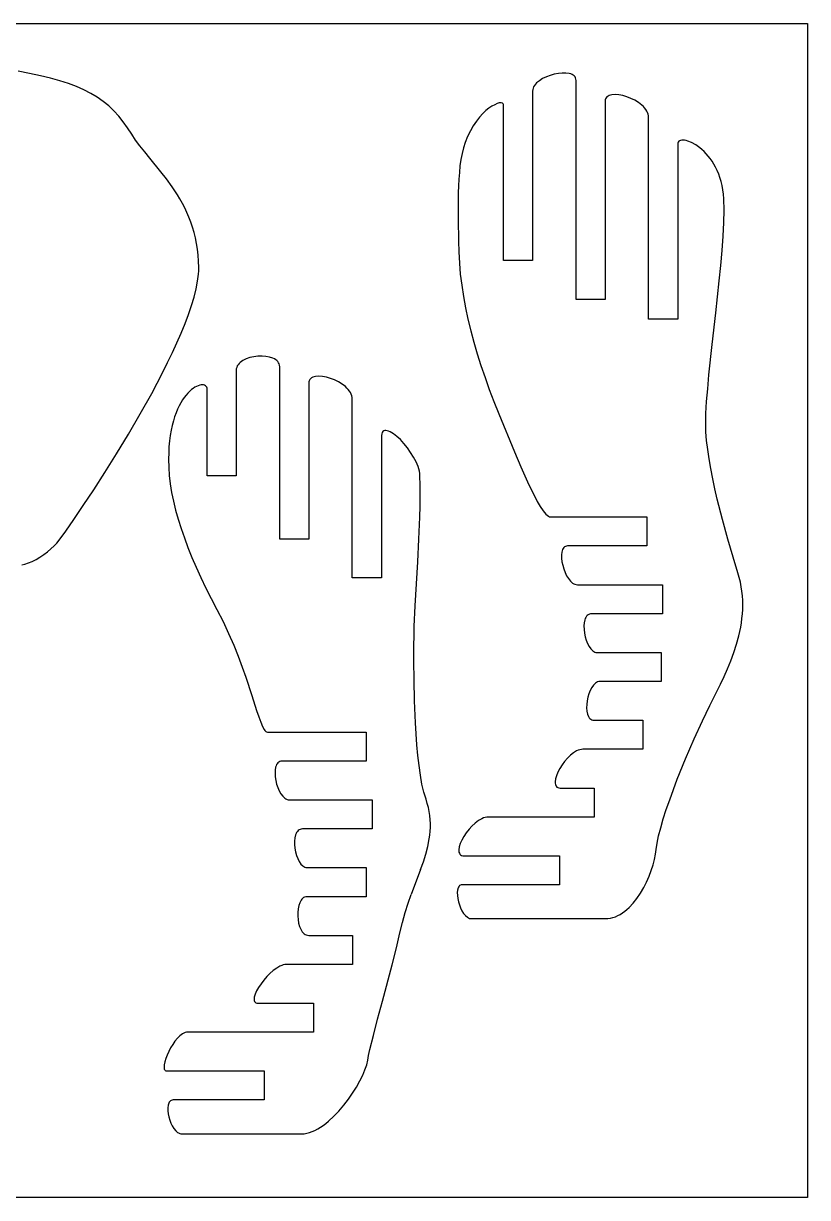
# Model space of a CAD drawing. Extents: x -1907 to 1907, y -3764 to 3764.
# Drawn here: x 933 to 1907, y -729 to 729 of the extents above; entities that cross this region are included whole.
import ezdxf

# ---------------------------------------------------------------- set-up
doc = ezdxf.new("R2010")
doc.units = 0
doc.header["$MEASUREMENT"] = 0
doc.layers.get('0').update_dxf_attribs({"linetype": 'CONTINUOUS'})

msp = doc.modelspace()

# ---------------------------------------------------------------- linework, layer by layer
for p, q in [((-1907, 728.8), (1907, 728.8)), ((1907, 728.8), (1907, -728.8)), ((940.6, 666.8), (926.2, 669.4)), ((954.1, 664), (940.6, 666.8)), ((966.6, 661), (954.1, 664)), ((978.2, 657.8), (966.6, 661)), ((988.9, 654.3), (978.2, 657.8)), ((1573.8, 657.8), (1570.4, 655)), ((1577.9, 660.4), (1573.8, 657.8)), ((1582.5, 662.6), (1577.9, 660.4)), ((1587.4, 664.4), (1582.5, 662.6)), ((1592.4, 665.8), (1587.4, 664.4)), ((1597.5, 666.7), (1592.4, 665.8)), ((1602.3, 667.2), (1597.5, 666.7)), ((1606.9, 667.1), (1602.3, 667.2)), ((1611, 666.6), (1606.9, 667.1)), ((1612.8, 666.1), (1611, 666.6)), ((1614.5, 665.4), (1612.8, 666.1)), ((1615.9, 664.6), (1614.5, 665.4)), ((1617.1, 663.7), (1615.9, 664.6)), ((1618.1, 662.6), (1617.1, 663.7)), ((1618.8, 661.3), (1618.1, 662.6)), ((1619.3, 659.8), (1618.8, 661.3)), ((1619.5, 658.2), (1619.3, 659.8)), ((1619.5, 386), (1619.5, 658.2)), ((998.9, 650.5), (988.9, 654.3)), ((1008.1, 646.4), (998.9, 650.5)), ((1016.7, 642), (1008.1, 646.4)), ((1024.6, 637.2), (1016.7, 642)), ((1565.5, 646.7), (1565.4, 644.8)), ((1565.4, 644.8), (1565.4, 434.4)), ((1566, 648.4), (1565.5, 646.7)), ((1566.7, 650.2), (1566, 648.4)), ((1567.7, 651.8), (1566.7, 650.2)), ((1568.9, 653.4), (1567.7, 651.8)), ((1570.4, 655), (1568.9, 653.4)), ((1032, 632), (1024.6, 637.2)), ((1038.8, 626.4), (1032, 632)), ((1518.3, 628), (1514.9, 626.1)), ((1521.4, 629.3), (1518.3, 628)), ((1524, 630.1), (1521.4, 629.3)), ((1526.2, 630.3), (1524, 630.1)), ((1527.9, 629.9), (1526.2, 630.3)), ((1528.5, 629.5), (1527.9, 629.9)), ((1528.9, 629), (1528.5, 629.5)), ((1529.2, 628.4), (1528.9, 629)), ((1529.3, 627.6), (1529.2, 628.4)), ((1529.3, 434.4), (1529.3, 627.6)), ((1655.7, 633.9), (1655.5, 632.2)), ((1655.5, 632.2), (1655.5, 386)), ((1656.1, 635.3), (1655.7, 633.9)), ((1656.8, 636.6), (1656.1, 635.3)), ((1657.8, 637.7), (1656.8, 636.6)), ((1659.1, 638.6), (1657.8, 637.7)), ((1660.5, 639.3), (1659.1, 638.6)), ((1662.1, 639.8), (1660.5, 639.3)), ((1664, 640.2), (1662.1, 639.8)), ((1668.1, 640.5), (1664, 640.2)), ((1672.6, 640.1), (1668.1, 640.5)), ((1677.5, 639.2), (1672.6, 640.1)), ((1682.6, 637.7), (1677.5, 639.2)), ((1687.6, 635.8), (1682.6, 637.7)), ((1692.5, 633.4), (1687.6, 635.8)), ((1697.1, 630.6), (1692.5, 633.4)), ((1701.1, 627.4), (1697.1, 630.6)), ((1703, 625.7), (1701.1, 627.4)), ((1045.2, 620.3), (1038.8, 626.4)), ((1051.2, 613.8), (1045.2, 620.3)), ((1056.9, 606.8), (1051.2, 613.8)), ((1499.5, 612.5), (1495.6, 607.5)), ((1503.5, 616.9), (1499.5, 612.5)), ((1507.4, 620.6), (1503.5, 616.9)), ((1511.2, 623.7), (1507.4, 620.6)), ((1514.9, 626.1), (1511.2, 623.7)), ((1704.6, 623.9), (1703, 625.7)), ((1706.1, 622), (1704.6, 623.9)), ((1707.3, 620.1), (1706.1, 622)), ((1708.3, 618.1), (1707.3, 620.1)), ((1709, 616.1), (1708.3, 618.1)), ((1709.4, 614), (1709, 616.1)), ((1709.6, 611.9), (1709.4, 614)), ((1062.3, 599.3), (1056.9, 606.8)), ((1067.4, 591.2), (1062.3, 599.3)), ((1491.7, 601.9), (1488.1, 595.6)), ((1495.6, 607.5), (1491.7, 601.9)), ((1709.6, 361.9), (1709.6, 611.9)), ((1072.1, 584.1), (1067.4, 591.2)), ((1077.5, 576.8), (1072.1, 584.1)), ((1484.7, 588.6), (1481.6, 581)), ((1488.1, 595.6), (1484.7, 588.6)), ((1748, 583.2), (1747, 582.5)), ((1749.2, 583.7), (1748, 583.2)), ((1750.7, 583.9), (1749.2, 583.7)), ((1752.3, 584), (1750.7, 583.9)), ((1754.2, 583.8), (1752.3, 584)), ((1756.2, 583.4), (1754.2, 583.8)), ((1758.3, 582.8), (1756.2, 583.4)), ((1083.5, 569.3), (1077.5, 576.8)), ((1090, 561.5), (1083.5, 569.3)), ((1479.5, 574.5), (1477.8, 567.4)), ((1481.6, 581), (1479.5, 574.5)), ((1745.8, 580.4), (1745.7, 579)), ((1745.7, 579), (1745.7, 361.9)), ((1746.3, 581.5), (1745.8, 580.4)), ((1747, 582.5), (1746.3, 581.5)), ((1763, 580.9), (1758.3, 582.8)), ((1768, 578.1), (1763, 580.9)), ((1773.2, 574.4), (1768, 578.1)), ((1775.8, 572.2), (1773.2, 574.4)), ((1778.4, 569.7), (1775.8, 572.2)), ((1781, 567.1), (1778.4, 569.7)), ((1103.7, 544.8), (1090, 561.5)), ((1476.4, 559.9), (1475.2, 552.1)), ((1477.8, 567.4), (1476.4, 559.9)), ((1783.5, 564.2), (1781, 567.1)), ((1786, 561.1), (1783.5, 564.2)), ((1788.3, 557.7), (1786, 561.1)), ((1790.6, 554.1), (1788.3, 557.7)), ((1792.7, 550.3), (1790.6, 554.1)), ((1110.7, 535.8), (1103.7, 544.8)), ((1474.4, 543.9), (1473.7, 535.6)), ((1475.2, 552.1), (1474.4, 543.9)), ((1794.7, 546.2), (1792.7, 550.3)), ((1796.6, 541.9), (1794.7, 546.2)), ((1798.2, 537.4), (1796.6, 541.9)), ((1117.5, 526.2), (1110.7, 535.8)), ((1124.1, 516.2), (1117.5, 526.2)), ((1473.3, 527.1), (1473, 518.6)), ((1473.7, 535.6), (1473.3, 527.1)), ((1799.6, 532.6), (1798.2, 537.4)), ((1800.8, 527.6), (1799.6, 532.6)), ((1801.8, 522.3), (1800.8, 527.6)), ((1127.3, 510.9), (1124.1, 516.2)), ((1130.3, 505.5), (1127.3, 510.9)), ((1473, 518.6), (1472.8, 501.8)), ((1802.5, 516.8), (1801.8, 522.3)), ((1803, 511.1), (1802.5, 516.8)), ((1803.3, 497.2), (1803, 511.1)), ((1133.2, 499.9), (1130.3, 505.5)), ((1135.9, 494.2), (1133.2, 499.9)), ((1472.8, 501.8), (1473, 485.8)), ((1803, 481.7), (1803.3, 497.2)), ((1138.5, 488.3), (1135.9, 494.2)), ((1140.9, 482.2), (1138.5, 488.3)), ((1143, 475.9), (1140.9, 482.2)), ((1473, 485.8), (1473.4, 458.7)), ((1802.1, 464.9), (1803, 481.7)), ((1144.9, 469.4), (1143, 475.9)), ((1146.6, 462.7), (1144.9, 469.4)), ((1148, 455.8), (1146.6, 462.7)), ((1149.2, 448.6), (1148, 455.8)), ((1473.4, 458.7), (1473.7, 445.1)), ((1800.9, 447.1), (1802.1, 464.9)), ((1150, 441.3), (1149.2, 448.6)), ((1150.5, 433.7), (1150, 441.3)), ((1473.7, 445.1), (1474.4, 431.4)), ((1799.2, 428.4), (1800.9, 447.1)), ((1150.7, 425.9), (1150.5, 433.7)), ((1150.6, 421.9), (1150.7, 425.9)), ((1474.4, 431.4), (1475.6, 417.6)), ((1565.4, 434.4), (1529.3, 434.4)), ((1797.3, 409.1), (1799.2, 428.4)), ((1147.3, 399.2), (1149.2, 408.8)), ((1149.2, 408.8), (1150.3, 417.7)), ((1150.3, 417.7), (1150.6, 421.9)), ((1475.6, 417.6), (1477.3, 403.8)), ((1793, 369.4), (1797.3, 409.1)), ((1144.8, 389.2), (1147.3, 399.2)), ((1477.3, 403.8), (1479.5, 389.8)), ((1141.6, 378.7), (1144.8, 389.2)), ((1479.5, 389.8), (1482.1, 375.8)), ((1655.5, 386), (1619.5, 386)), ((1133.6, 356.3), (1137.9, 367.7)), ((1137.9, 367.7), (1141.6, 378.7)), ((1482.1, 375.8), (1485.1, 361.7)), ((1788.5, 330.1), (1793, 369.4)), ((1128.9, 344.5), (1133.6, 356.3)), ((1485.1, 361.7), (1488.6, 347.4)), ((1745.7, 361.9), (1709.6, 361.9)), ((1123.6, 332.5), (1128.9, 344.5)), ((1488.6, 347.4), (1492.4, 333.1)), ((1118, 320.2), (1123.6, 332.5)), ((1492.4, 333.1), (1496.7, 318.6)), ((1784.5, 292.7), (1788.5, 330.1)), ((1105.7, 295.1), (1112, 307.7)), ((1112, 307.7), (1118, 320.2)), ((1200.7, 306.7), (1199.5, 305.2)), ((1202.2, 308.1), (1200.7, 306.7)), ((1203.8, 309.3), (1202.2, 308.1)), ((1205.6, 310.5), (1203.8, 309.3)), ((1209.7, 312.5), (1205.6, 310.5)), ((1214.3, 314.1), (1209.7, 312.5)), ((1219.2, 315.1), (1214.3, 314.1)), ((1224.2, 315.8), (1219.2, 315.1)), ((1229.3, 315.9), (1224.2, 315.8)), ((1234.1, 315.5), (1229.3, 315.9)), ((1238.7, 314.7), (1234.1, 315.5)), ((1242.8, 313.3), (1238.7, 314.7)), ((1244.6, 312.4), (1242.8, 313.3)), ((1246.3, 311.4), (1244.6, 312.4)), ((1247.7, 310.3), (1246.3, 311.4)), ((1248.9, 309), (1247.7, 310.3)), ((1249.9, 307.6), (1248.9, 309)), ((1250.7, 306.1), (1249.9, 307.6)), ((1251.1, 304.4), (1250.7, 306.1)), ((1496.7, 318.6), (1501.3, 304)), ((1099.1, 282.4), (1105.7, 295.1)), ((1197.3, 300), (1197.2, 298.1)), ((1197.2, 298.1), (1197.2, 167.3)), ((1197.8, 301.8), (1197.3, 300)), ((1198.5, 303.6), (1197.8, 301.8)), ((1199.5, 305.2), (1198.5, 303.6)), ((1251.3, 302.6), (1251.1, 304.4)), ((1251.3, 88.7), (1251.3, 302.6)), ((1501.3, 304), (1506.3, 289.3)), ((1782.9, 275.4), (1784.5, 292.7)), ((1092.2, 269.6), (1099.1, 282.4)), ((1146, 277.2), (1143.8, 275.8)), ((1148, 278.3), (1146, 277.2)), ((1150, 279.1), (1148, 278.3)), ((1151.9, 279.7), (1150, 279.1)), ((1153.6, 280), (1151.9, 279.7)), ((1155.2, 280.1), (1153.6, 280)), ((1156.7, 280), (1155.2, 280.1)), ((1158, 279.6), (1156.7, 280)), ((1159.1, 279), (1158, 279.6)), ((1159.9, 278.2), (1159.1, 279)), ((1160.6, 277.2), (1159.9, 278.2)), ((1161, 276), (1160.6, 277.2)), ((1287.5, 283.8), (1287.3, 282)), ((1287.3, 282), (1287.3, 88.7)), ((1287.9, 285.3), (1287.5, 283.8)), ((1288.7, 286.6), (1287.9, 285.3)), ((1289.6, 287.7), (1288.7, 286.6)), ((1290.9, 288.7), (1289.6, 287.7)), ((1292.3, 289.5), (1290.9, 288.7)), ((1294, 290), (1292.3, 289.5)), ((1295.8, 290.5), (1294, 290)), ((1299.9, 290.8), (1295.8, 290.5)), ((1304.4, 290.5), (1299.9, 290.8)), ((1309.3, 289.6), (1304.4, 290.5)), ((1314.4, 288.2), (1309.3, 289.6)), ((1319.4, 286.3), (1314.4, 288.2)), ((1324.3, 283.9), (1319.4, 286.3)), ((1328.9, 281.1), (1324.3, 283.9)), ((1333, 277.9), (1328.9, 281.1)), ((1334.8, 276.2), (1333, 277.9)), ((1506.3, 289.3), (1511.6, 274.4)), ((1078, 244.1), (1092.2, 269.6)), ((1132.7, 264.6), (1130.5, 261.4)), ((1134.9, 267.4), (1132.7, 264.6)), ((1137.2, 270), (1134.9, 267.4)), ((1139.4, 272.2), (1137.2, 270)), ((1141.6, 274.2), (1139.4, 272.2)), ((1143.8, 275.8), (1141.6, 274.2)), ((1161.1, 274.6), (1161, 276)), ((1161.1, 167.3), (1161.1, 274.6)), ((1336.4, 274.4), (1334.8, 276.2)), ((1337.9, 272.5), (1336.4, 274.4)), ((1339.1, 270.6), (1337.9, 272.5)), ((1340.1, 268.6), (1339.1, 270.6)), ((1340.8, 266.5), (1340.1, 268.6)), ((1341.3, 264.4), (1340.8, 266.5)), ((1341.4, 262.2), (1341.3, 264.4)), ((1511.6, 274.4), (1517.3, 259.4)), ((1781.6, 259.3), (1782.9, 275.4)), ((1124.3, 249.9), (1122.4, 245.4)), ((1126.3, 254.1), (1124.3, 249.9)), ((1128.4, 257.9), (1126.3, 254.1)), ((1130.5, 261.4), (1128.4, 257.9)), ((1341.4, 40.6), (1341.4, 262.2)), ((1517.3, 259.4), (1523.3, 244.3)), ((1780.8, 244.6), (1781.6, 259.3)), ((1063.3, 219), (1078, 244.1)), ((1119.1, 235.3), (1117.6, 229.7)), ((1120.7, 240.5), (1119.1, 235.3)), ((1122.4, 245.4), (1120.7, 240.5)), ((1523.3, 244.3), (1542.9, 197.1)), ((1780.5, 231.5), (1780.8, 244.6)), ((1048.6, 194.6), (1063.3, 219)), ((1116.3, 223.7), (1115.2, 217.3)), ((1117.6, 229.7), (1116.3, 223.7)), ((1378, 219.3), (1377.6, 217.3)), ((1378.6, 220.9), (1378, 219.3)), ((1379.5, 222.1), (1378.6, 220.9)), ((1380.6, 222.9), (1379.5, 222.1)), ((1381.8, 223.3), (1380.6, 222.9)), ((1383.2, 223.5), (1381.8, 223.3)), ((1384.8, 223.2), (1383.2, 223.5)), ((1386.5, 222.7), (1384.8, 223.2)), ((1388.4, 221.9), (1386.5, 222.7)), ((1392.4, 219.5), (1388.4, 221.9)), ((1396.6, 216.2), (1392.4, 219.5)), ((1780.8, 221.7), (1780.5, 231.5)), ((1781.6, 211.2), (1780.8, 221.7)), ((1114.3, 210.5), (1113.7, 203.3)), ((1115.2, 217.3), (1114.3, 210.5)), ((1377.6, 217.3), (1377.5, 214.9)), ((1377.5, 214.9), (1377.5, 40.6)), ((1401.1, 212.1), (1396.6, 216.2)), ((1405.5, 207.3), (1401.1, 212.1)), ((1409.8, 202), (1405.5, 207.3)), ((1782.9, 200), (1781.6, 211.2)), ((1034.1, 171.5), (1048.6, 194.6)), ((1113.3, 195.7), (1113.1, 187.7)), ((1113.7, 203.3), (1113.3, 195.7)), ((1413.9, 196.3), (1409.8, 202)), ((1417.5, 190.5), (1413.9, 196.3)), ((1420.6, 184.5), (1417.5, 190.5)), ((1542.9, 197.1), (1550.8, 178.5)), ((1784.6, 188.2), (1782.9, 200)), ((1113.1, 187.7), (1113.3, 177.7)), ((1113.3, 177.7), (1114.1, 167.5)), ((1423.1, 178.6), (1420.6, 184.5)), ((1424, 175.7), (1423.1, 178.6)), ((1424.8, 172.9), (1424, 175.7)), ((1550.8, 178.5), (1559, 159.9)), ((1786.7, 176.1), (1784.6, 188.2)), ((1789.2, 163.6), (1786.7, 176.1)), ((1020.2, 149.9), (1034.1, 171.5)), ((1114.1, 167.5), (1115.3, 157.1)), ((1197.2, 167.3), (1161.1, 167.3)), ((1425.2, 170.2), (1424.8, 172.9)), ((1425.5, 167.6), (1425.2, 170.2)), ((1425.8, 155.3), (1425.5, 167.6)), ((1791.9, 150.9), (1789.2, 163.6)), ((1007.2, 130.3), (1020.2, 149.9)), ((1115.3, 157.1), (1117, 146.5)), ((1117, 146.5), (1119.3, 135.7)), ((1425.9, 142.6), (1425.8, 155.3)), ((1559, 159.9), (1563.1, 151.2)), ((1563.1, 151.2), (1567.2, 143)), ((1794.8, 138.2), (1791.9, 150.9)), ((1119.3, 135.7), (1121.9, 124.7)), ((1425.7, 129.5), (1425.9, 142.6)), ((1567.2, 143), (1571.2, 135.5)), ((1571.2, 135.5), (1575, 129.1)), ((1801.2, 112.9), (1794.8, 138.2)), ((995.5, 113.1), (1007.2, 130.3)), ((1121.9, 124.7), (1125.1, 113.4)), ((1425.3, 116), (1425.7, 129.5)), ((1575, 129.1), (1578.6, 123.7)), ((1578.6, 123.7), (1581.9, 119.6)), ((1581.9, 119.6), (1583.5, 118.2)), ((1583.5, 118.2), (1585, 117.1)), ((1585, 117.1), (1586.4, 116.4)), ((985.4, 98.7), (995.5, 113.1)), ((1125.1, 113.4), (1128.7, 101.9)), ((1424.2, 88.4), (1425.3, 116)), ((1586.4, 116.4), (1587.7, 116.2)), ((1587.7, 116.2), (1707.2, 116.2)), ((1707.2, 116.2), (1707.2, 80.1)), ((1807.9, 88.6), (1801.2, 112.9)), ((977.3, 87.4), (985.4, 98.7)), ((1128.7, 101.9), (1132.8, 90.2)), ((1132.8, 90.2), (1137.3, 78.2)), ((1287.3, 88.7), (1251.3, 88.7)), ((1422.7, 60.5), (1424.2, 88.4)), ((1814.4, 66.3), (1807.9, 88.6)), ((958.1, 69.5), (962.7, 73)), ((962.7, 73), (967, 76.5)), ((967, 76.5), (971, 80.2)), ((971, 80.2), (974.5, 83.8)), ((974.5, 83.8), (977.3, 87.4)), ((1137.3, 78.2), (1142.2, 66)), ((1602.6, 75.7), (1601.7, 72.6)), ((1603.3, 77), (1602.6, 75.7)), ((1604.1, 78.1), (1603.3, 77)), ((1605, 78.9), (1604.1, 78.1)), ((1606.1, 79.6), (1605, 78.9)), ((1607.4, 80), (1606.1, 79.6)), ((1608.8, 80.1), (1607.4, 80)), ((1707.2, 80.1), (1608.8, 80.1)), ((934.8, 57.7), (939.2, 59.1)), ((939.2, 59.1), (943.8, 61)), ((943.8, 61), (948.5, 63.5)), ((948.5, 63.5), (953.3, 66.4)), ((953.3, 66.4), (958.1, 69.5)), ((1142.2, 66), (1147.6, 53.6)), ((1419.5, 5.8), (1422.7, 60.5)), ((1601.7, 72.6), (1601.3, 69)), ((1601.3, 69), (1601.4, 64.9)), ((1601.4, 64.9), (1601.9, 60.6)), ((1601.9, 60.6), (1602.8, 56.1)), ((1820.4, 46.8), (1814.4, 66.3)), ((930.9, 56.9), (934.8, 57.7)), ((1147.6, 53.6), (1153.3, 40.9)), ((1602.8, 56.1), (1604.1, 51.6)), ((1604.1, 51.6), (1605.7, 47.3)), ((1605.7, 47.3), (1607.7, 43.2)), ((1822.1, 41), (1820.4, 46.8)), ((1153.3, 40.9), (1159.5, 27.9)), ((1377.5, 40.6), (1341.4, 40.6)), ((1607.7, 43.2), (1609.9, 39.6)), ((1609.9, 39.6), (1612.4, 36.5)), ((1612.4, 36.5), (1613.7, 35.2)), ((1613.7, 35.2), (1615.1, 34.1)), ((1615.1, 34.1), (1616.5, 33.2)), ((1616.5, 33.2), (1618, 32.6)), ((1618, 32.6), (1619.5, 32.2)), ((1619.5, 32.2), (1621, 32)), ((1621, 32), (1726.8, 32)), ((1726.8, 32), (1726.8, -4)), ((1823.5, 35.2), (1822.1, 41)), ((1824.6, 29.5), (1823.5, 35.2)), ((1825.5, 23.8), (1824.6, 29.5)), ((1159.5, 27.9), (1166.1, 14.8)), ((1166.1, 14.8), (1173.1, 1.3)), ((1826.1, 18.1), (1825.5, 23.8)), ((1826.4, 12.4), (1826.1, 18.1)), ((1173.1, 1.3), (1180.9, -13.8)), ((1418.4, -19.7), (1419.5, 5.8)), ((1826, -4.3), (1826.4, 1.2)), ((1826.5, 6.8), (1826.4, 12.4)), ((1826.4, 1.2), (1826.5, 6.8)), ((1180.9, -13.8), (1187.8, -28.7)), ((1630.2, -11.5), (1629.4, -15.2)), ((1630.8, -9.9), (1630.2, -11.5)), ((1631.5, -8.5), (1630.8, -9.9)), ((1632.4, -7.2), (1631.5, -8.5)), ((1633.4, -6.1), (1632.4, -7.2)), ((1634.6, -5.2), (1633.4, -6.1)), ((1635.9, -4.6), (1634.6, -5.2)), ((1637.3, -4.2), (1635.9, -4.6)), ((1639, -4), (1637.3, -4.2)), ((1726.8, -4), (1639, -4)), ((1824.8, -15.3), (1825.5, -9.8)), ((1825.5, -9.8), (1826, -4.3)), ((1187.8, -28.7), (1194.1, -43)), ((1418.1, -31.7), (1418.4, -19.7)), ((1629.4, -15.2), (1629.1, -19.2)), ((1629.1, -19.2), (1629.3, -23.6)), ((1629.3, -23.6), (1629.8, -28.1)), ((1629.8, -28.1), (1630.8, -32.5)), ((1821.6, -31.4), (1823.9, -20.7)), ((1823.9, -20.7), (1824.8, -15.3)), ((1194.1, -43), (1199.7, -56.9)), ((1418, -43.2), (1418.1, -31.7)), ((1418, -62.7), (1418, -43.2)), ((1630.8, -32.5), (1632.1, -36.9)), ((1632.1, -36.9), (1633.7, -40.9)), ((1633.7, -40.9), (1635.6, -44.6)), ((1815.3, -52.3), (1818.7, -42)), ((1818.7, -42), (1821.6, -31.4)), ((1199.7, -56.9), (1204.7, -70.2)), ((1635.6, -44.6), (1637.8, -47.7)), ((1637.8, -47.7), (1640.1, -50)), ((1640.1, -50), (1641.4, -50.9)), ((1641.4, -50.9), (1642.7, -51.6)), ((1642.7, -51.6), (1644, -52)), ((1644, -52), (1645.3, -52.1)), ((1645.3, -52.1), (1725.3, -52.1)), ((1725.3, -52.1), (1725.3, -88.2)), ((1811.6, -62.4), (1815.3, -52.3)), ((1204.7, -70.2), (1209.1, -82.7)), ((1418.2, -86.2), (1418, -62.7)), ((1803.2, -82), (1807.5, -72.3)), ((1807.5, -72.3), (1811.6, -62.4)), ((1209.1, -82.7), (1216.6, -105.4)), ((1418.8, -112.3), (1418.2, -86.2)), ((1798.7, -91.4), (1803.2, -82)), ((1637, -99.3), (1635.4, -103.4)), ((1638.9, -95.7), (1637, -99.3)), ((1641.1, -92.6), (1638.9, -95.7)), ((1642.2, -91.3), (1641.1, -92.6)), ((1643.5, -90.2), (1642.2, -91.3)), ((1644.8, -89.3), (1643.5, -90.2)), ((1646.1, -88.7), (1644.8, -89.3)), ((1647.5, -88.3), (1646.1, -88.7)), ((1648.9, -88.2), (1647.5, -88.3)), ((1725.3, -88.2), (1648.9, -88.2)), ((1785.5, -118), (1794.2, -100.6)), ((1794.2, -100.6), (1798.7, -91.4)), ((1216.6, -105.4), (1222.6, -124.3)), ((1419.9, -139.6), (1418.8, -112.3)), ((1633.2, -112.2), (1632.6, -116.7)), ((1634.1, -107.7), (1633.2, -112.2)), ((1635.4, -103.4), (1634.1, -107.7)), ((1222.6, -124.3), (1225.2, -132.1)), ((1632.6, -116.7), (1632.5, -121)), ((1632.5, -121), (1632.8, -125.1)), ((1632.8, -125.1), (1633.5, -128.7)), ((1633.5, -128.7), (1634.8, -131.8)), ((1776.3, -137), (1785.5, -118)), ((1225.2, -132.1), (1227.6, -138.6)), ((1227.6, -138.6), (1229.8, -143.9)), ((1229.8, -143.9), (1231.8, -147.7)), ((1420.6, -153.3), (1419.9, -139.6)), ((1634.8, -131.8), (1635.6, -133.1)), ((1635.6, -133.1), (1636.5, -134.2)), ((1636.5, -134.2), (1637.6, -135)), ((1637.6, -135), (1638.8, -135.7)), ((1638.8, -135.7), (1640.1, -136.1)), ((1640.1, -136.1), (1641.6, -136.2)), ((1641.6, -136.2), (1702.5, -136.2)), ((1702.5, -136.2), (1702.5, -172.3)), ((1766.1, -159.4), (1776.3, -137)), ((1231.8, -147.7), (1232.9, -149.1)), ((1232.9, -149.1), (1233.9, -150.1)), ((1233.9, -150.1), (1234.9, -150.7)), ((1234.9, -150.7), (1235.9, -150.9)), ((1235.9, -150.9), (1358.5, -150.9)), ((1358.5, -150.9), (1358.5, -187)), ((1421.6, -166.8), (1420.6, -153.3)), ((1755.5, -184), (1766.1, -159.4)), ((1422.8, -179.9), (1421.6, -166.8)), ((1620.1, -174.4), (1616.2, -176.7)), ((1622.1, -173.5), (1620.1, -174.4)), ((1624.1, -172.8), (1622.1, -173.5)), ((1626.1, -172.4), (1624.1, -172.8)), ((1628, -172.3), (1626.1, -172.4)), ((1702.5, -172.3), (1628, -172.3)), ((1249.1, -189.1), (1248.2, -190.2)), ((1250.2, -188.2), (1249.1, -189.1)), ((1251.4, -187.5), (1250.2, -188.2)), ((1252.8, -187.1), (1251.4, -187.5)), ((1254.3, -187), (1252.8, -187.1)), ((1358.5, -187), (1254.3, -187)), ((1424.3, -192.5), (1422.8, -179.9)), ((1605.1, -187.5), (1602, -191.8)), ((1608.6, -183.4), (1605.1, -187.5)), ((1612.3, -179.8), (1608.6, -183.4)), ((1616.2, -176.7), (1612.3, -179.8)), ((1745.2, -209.6), (1755.5, -184)), ((1245.6, -198.2), (1245.4, -202.2)), ((1245.4, -202.2), (1245.6, -206.6)), ((1246.2, -194.5), (1245.6, -198.2)), ((1246.8, -192.9), (1246.2, -194.5)), ((1247.4, -191.4), (1246.8, -192.9)), ((1248.2, -190.2), (1247.4, -191.4)), ((1426, -204.4), (1424.3, -192.5)), ((1596.9, -200.8), (1595.1, -205.2)), ((1599.2, -196.3), (1596.9, -200.8)), ((1602, -191.8), (1599.2, -196.3)), ((1245.6, -206.6), (1246.3, -211)), ((1246.3, -211), (1247.4, -215.5)), ((1247.4, -215.5), (1248.8, -219.9)), ((1428, -215.5), (1426, -204.4)), ((1430.3, -225.5), (1428, -215.5)), ((1594, -209.2), (1593.5, -212.9)), ((1593.5, -212.9), (1593.5, -214.5)), ((1593.5, -214.5), (1593.7, -215.9)), ((1593.7, -215.9), (1594.2, -217.2)), ((1595.1, -205.2), (1594, -209.2)), ((1594.2, -217.2), (1594.8, -218.3)), ((1594.8, -218.3), (1595.7, -219.2)), ((1740.3, -222.4), (1745.2, -209.6)), ((1248.8, -219.9), (1250.6, -223.9)), ((1250.6, -223.9), (1252.7, -227.6)), ((1252.7, -227.6), (1255, -230.6)), ((1255, -230.6), (1256.3, -231.9)), ((1256.3, -231.9), (1257.6, -233)), ((1257.6, -233), (1259, -233.9)), ((1433, -234.2), (1430.3, -225.5)), ((1595.7, -219.2), (1596.9, -219.8)), ((1596.9, -219.8), (1598.2, -220.2)), ((1598.2, -220.2), (1599.8, -220.4)), ((1599.8, -220.4), (1641.9, -220.4)), ((1641.9, -220.4), (1641.9, -256.4)), ((1735.7, -234.9), (1740.3, -222.4)), ((1259, -233.9), (1260.4, -234.5)), ((1260.4, -234.5), (1261.9, -234.9)), ((1261.9, -234.9), (1263.4, -235.1)), ((1263.4, -235.1), (1366, -235.1)), ((1366, -235.1), (1366, -271.1)), ((1434.6, -239.5), (1433, -234.2)), ((1436, -244.7), (1434.6, -239.5)), ((1437, -249.7), (1436, -244.7)), ((1727.8, -258.7), (1731.5, -247.1)), ((1731.5, -247.1), (1735.7, -234.9)), ((1437.8, -254.7), (1437, -249.7)), ((1438.3, -259.7), (1437.8, -254.7)), ((1438.5, -264.5), (1438.3, -259.7)), ((1498.1, -260.9), (1494, -263.9)), ((1502.2, -258.5), (1498.1, -260.9)), ((1504.3, -257.6), (1502.2, -258.5)), ((1506.4, -257), (1504.3, -257.6)), ((1508.4, -256.6), (1506.4, -257)), ((1510.4, -256.4), (1508.4, -256.6)), ((1641.9, -256.4), (1510.4, -256.4)), ((1724.6, -269.7), (1727.8, -258.7)), ((1272.3, -275.6), (1271.5, -277)), ((1273.2, -274.3), (1272.3, -275.6)), ((1274.2, -273.2), (1273.2, -274.3)), ((1275.3, -272.3), (1274.2, -273.2)), ((1276.6, -271.7), (1275.3, -272.3)), ((1278.1, -271.3), (1276.6, -271.7)), ((1279.6, -271.1), (1278.1, -271.3)), ((1366, -271.1), (1279.6, -271.1)), ((1437.8, -278.9), (1438.2, -274.1)), ((1438.2, -274.1), (1438.5, -269.3)), ((1438.5, -269.3), (1438.5, -264.5)), ((1483, -276), (1480, -280.5)), ((1486.4, -271.6), (1483, -276)), ((1490.1, -267.6), (1486.4, -271.6)), ((1494, -263.9), (1490.1, -267.6)), ((1722, -279.8), (1724.6, -269.7)), ((1270, -282.3), (1269.6, -286.4)), ((1269.6, -286.4), (1269.7, -290.7)), ((1269.7, -290.7), (1270.1, -295.2)), ((1270.9, -278.7), (1270, -282.3)), ((1271.5, -277), (1270.9, -278.7)), ((1435.2, -293), (1437.1, -283.6)), ((1437.1, -283.6), (1437.8, -278.9)), ((1475.5, -289.3), (1474.2, -293.4)), ((1477.5, -285), (1475.5, -289.3)), ((1480, -280.5), (1477.5, -285)), ((1719, -296.8), (1720.1, -288.9)), ((1720.1, -288.9), (1722, -279.8)), ((1270.1, -295.2), (1270.9, -299.7)), ((1270.9, -299.7), (1272.1, -304)), ((1272.1, -304), (1273.6, -308.1)), ((1429.7, -311.9), (1432.7, -302.4)), ((1432.7, -302.4), (1435.2, -293)), ((1474.2, -293.4), (1473.7, -297)), ((1473.7, -297), (1473.7, -298.6)), ((1473.7, -298.6), (1473.9, -300.1)), ((1473.9, -300.1), (1474.4, -301.4)), ((1474.4, -301.4), (1475.1, -302.4)), ((1475.1, -302.4), (1476, -303.3)), ((1476, -303.3), (1477.2, -304)), ((1477.2, -304), (1478.7, -304.4)), ((1478.7, -304.4), (1480.4, -304.5)), ((1480.4, -304.5), (1598.7, -304.5)), ((1598.7, -304.5), (1598.7, -340.6)), ((1716.9, -309.1), (1718.2, -302.7)), ((1718.2, -302.7), (1719, -296.8)), ((1273.6, -308.1), (1275.4, -311.7)), ((1275.4, -311.7), (1277.5, -314.8)), ((1277.5, -314.8), (1279.9, -317.2)), ((1279.9, -317.2), (1281.1, -318)), ((1281.1, -318), (1282.4, -318.7)), ((1282.4, -318.7), (1283.7, -319.1)), ((1283.7, -319.1), (1285.1, -319.2)), ((1285.1, -319.2), (1358.5, -319.2)), ((1358.5, -319.2), (1358.5, -355.3)), ((1426.2, -321.6), (1429.7, -311.9)), ((1712.9, -322.8), (1715.1, -315.8)), ((1715.1, -315.8), (1716.9, -309.1)), ((1426.2, -321.6), (1414.6, -352.4)), ((1707, -337.1), (1710.1, -329.9)), ((1710.1, -329.9), (1712.9, -322.8)), ((1472.2, -347.1), (1471.9, -350.3)), ((1472.9, -344.4), (1472.2, -347.1)), ((1473.4, -343.3), (1472.9, -344.4)), ((1474.1, -342.4), (1473.4, -343.3)), ((1474.8, -341.6), (1474.1, -342.4)), ((1475.7, -341), (1474.8, -341.6)), ((1476.7, -340.7), (1475.7, -341)), ((1477.8, -340.6), (1476.7, -340.7)), ((1598.7, -340.6), (1477.8, -340.6)), ((1699.4, -350.9), (1703.4, -344.1)), ((1703.4, -344.1), (1707, -337.1)), ((1276.3, -362.8), (1275.1, -366.4)), ((1277.9, -359.7), (1276.3, -362.8)), ((1278.9, -358.4), (1277.9, -359.7)), ((1279.9, -357.3), (1278.9, -358.4)), ((1281, -356.5), (1279.9, -357.3)), ((1282.2, -355.8), (1281, -356.5)), ((1283.5, -355.4), (1282.2, -355.8)), ((1284.9, -355.3), (1283.5, -355.4)), ((1358.5, -355.3), (1284.9, -355.3)), ((1407, -375.1), (1410.7, -363.5)), ((1410.7, -363.5), (1414.6, -352.4)), ((1471.9, -350.3), (1472, -353.9)), ((1472, -353.9), (1472.5, -357.7)), ((1472.5, -357.7), (1473.3, -361.6)), ((1473.3, -361.6), (1474.5, -365.5)), ((1685.3, -368.7), (1690.3, -363.3)), ((1690.3, -363.3), (1695.1, -357.4)), ((1695.1, -357.4), (1699.4, -350.9)), ((1273.8, -374.8), (1273.7, -379.3)), ((1274.2, -370.5), (1273.8, -374.8)), ((1275.1, -366.4), (1274.2, -370.5)), ((1403.6, -387.4), (1407, -375.1)), ((1474.5, -365.5), (1475.9, -369.3)), ((1475.9, -369.3), (1477.7, -372.9)), ((1477.7, -372.9), (1479.7, -376.1)), ((1479.7, -376.1), (1482, -378.8)), ((1482, -378.8), (1484.5, -380.8)), ((1668.3, -380.2), (1671.3, -378.8)), ((1671.3, -378.8), (1674.3, -377.3)), ((1674.3, -377.3), (1677.1, -375.5)), ((1677.1, -375.5), (1679.9, -373.4)), ((1679.9, -373.4), (1682.6, -371.2)), ((1682.6, -371.2), (1685.3, -368.7)), ((1273.7, -379.3), (1274, -383.8)), ((1274, -383.8), (1274.7, -388.1)), ((1274.7, -388.1), (1275.8, -392.2)), ((1275.8, -392.2), (1277.3, -395.8)), ((1400.5, -400.3), (1403.6, -387.4)), ((1484.5, -380.8), (1485.8, -381.6)), ((1485.8, -381.6), (1487.2, -382.2)), ((1487.2, -382.2), (1488.6, -382.5)), ((1488.6, -382.5), (1490, -382.6)), ((1490, -382.6), (1655.7, -382.6)), ((1655.7, -382.6), (1658.9, -382.5)), ((1658.9, -382.5), (1662.1, -382)), ((1662.1, -382), (1665.2, -381.2)), ((1665.2, -381.2), (1668.3, -380.2)), ((1277.3, -395.8), (1279.2, -398.9)), ((1279.2, -398.9), (1280.3, -400.2)), ((1280.3, -400.2), (1281.5, -401.3)), ((1281.5, -401.3), (1282.8, -402.2)), ((1282.8, -402.2), (1284.2, -402.8)), ((1284.2, -402.8), (1285.7, -403.2)), ((1285.7, -403.2), (1287.3, -403.4)), ((1287.3, -403.4), (1341.8, -403.4)), ((1341.8, -403.4), (1341.8, -439.4)), ((1396.3, -418.8), (1400.5, -400.3)), ((1390.9, -439.8), (1396.3, -418.8)), ((1239.1, -450.6), (1235.1, -454.6)), ((1243.2, -446.9), (1239.1, -450.6)), ((1247.5, -443.9), (1243.2, -446.9)), ((1251.6, -441.5), (1247.5, -443.9)), ((1253.7, -440.6), (1251.6, -441.5)), ((1255.7, -440), (1253.7, -440.6)), ((1257.7, -439.6), (1255.7, -440)), ((1259.6, -439.4), (1257.7, -439.6)), ((1341.8, -439.4), (1259.6, -439.4)), ((1378.8, -485.1), (1390.9, -439.8)), ((1228, -463.5), (1225, -467.9)), ((1231.4, -459), (1228, -463.5)), ((1235.1, -454.6), (1231.4, -459)), ((1219.7, -480), (1219.5, -481.6)), ((1220.8, -476.3), (1219.7, -480)), ((1222.6, -472.3), (1220.8, -476.3)), ((1225, -467.9), (1222.6, -472.3)), ((1219.5, -481.6), (1219.4, -483.1)), ((1219.4, -483.1), (1219.6, -484.3)), ((1219.6, -484.3), (1220, -485.4)), ((1220, -485.4), (1220.7, -486.3)), ((1220.7, -486.3), (1221.6, -487)), ((1221.6, -487), (1222.8, -487.4)), ((1222.8, -487.4), (1224.3, -487.5)), ((1224.3, -487.5), (1293.2, -487.5)), ((1293.2, -487.5), (1293.2, -523.6)), ((1372.9, -507.2), (1378.8, -485.1)), ((1367.6, -527.5), (1372.9, -507.2)), ((1132.1, -524.7), (1130.4, -525.6)), ((1133.7, -524.1), (1132.1, -524.7)), ((1135.3, -523.7), (1133.7, -524.1)), ((1136.9, -523.6), (1135.3, -523.7)), ((1293.2, -523.6), (1136.9, -523.6)), ((1118.3, -538.8), (1115.7, -543.1)), ((1121.1, -534.7), (1118.3, -538.8)), ((1124.1, -531.1), (1121.1, -534.7)), ((1127.2, -528), (1124.1, -531.1)), ((1130.4, -525.6), (1127.2, -528)), ((1363.3, -545), (1367.6, -527.5)), ((1111.4, -552.1), (1109.7, -556.4)), ((1113.3, -547.6), (1111.4, -552.1)), ((1115.7, -543.1), (1113.3, -547.6)), ((1360.6, -558.4), (1361.7, -552.3)), ((1361.7, -552.3), (1363.3, -545)), ((1107.8, -564.1), (1107.6, -567.2)), ((1107.6, -567.2), (1107.7, -568.5)), ((1108.5, -560.5), (1107.8, -564.1)), ((1109.7, -556.4), (1108.5, -560.5)), ((1357.1, -570.1), (1359.3, -563.9)), ((1359.3, -563.9), (1360.6, -558.4)), ((1107.7, -568.5), (1107.9, -569.6)), ((1107.9, -569.6), (1108.4, -570.4)), ((1108.4, -570.4), (1108.9, -571.1)), ((1108.9, -571.1), (1109.6, -571.5)), ((1109.6, -571.5), (1110.5, -571.6)), ((1110.5, -571.6), (1231.9, -571.6)), ((1231.9, -571.6), (1231.9, -607.7)), ((1350.7, -584.1), (1354.3, -576.9)), ((1354.3, -576.9), (1357.1, -570.1)), ((1341.7, -599.2), (1346.5, -591.6)), ((1346.5, -591.6), (1350.7, -584.1)), ((1113.6, -611.6), (1112.8, -614.3)), ((1114.1, -610.5), (1113.6, -611.6)), ((1114.8, -609.5), (1114.1, -610.5)), ((1115.6, -608.7), (1114.8, -609.5)), ((1116.6, -608.2), (1115.6, -608.7)), ((1117.6, -607.8), (1116.6, -608.2)), ((1118.8, -607.7), (1117.6, -607.8)), ((1231.9, -607.7), (1118.8, -607.7)), ((1330.8, -614.3), (1336.5, -606.8)), ((1336.5, -606.8), (1341.7, -599.2)), ((1112.8, -614.3), (1112.4, -617.4)), ((1112.4, -617.4), (1112.4, -621)), ((1112.4, -621), (1112.8, -624.8)), ((1112.8, -624.8), (1113.5, -628.7)), ((1318.4, -628), (1324.7, -621.4)), ((1324.7, -621.4), (1330.8, -614.3)), ((1113.5, -628.7), (1114.6, -632.6)), ((1114.6, -632.6), (1116.1, -636.5)), ((1116.1, -636.5), (1117.8, -640)), ((1117.8, -640), (1119.7, -643.2)), ((1301.8, -641.6), (1305.2, -639.3)), ((1305.2, -639.3), (1308.5, -636.8)), ((1308.5, -636.8), (1311.9, -634)), ((1311.9, -634), (1318.4, -628)), ((1119.7, -643.2), (1122, -645.9)), ((1122, -645.9), (1124.4, -648)), ((1124.4, -648), (1125.7, -648.7)), ((1125.7, -648.7), (1127.1, -649.3)), ((1127.1, -649.3), (1128.5, -649.6)), ((1128.5, -649.6), (1129.9, -649.8)), ((1129.9, -649.8), (1278.2, -649.8)), ((1278.2, -649.8), (1281.5, -649.6)), ((1281.5, -649.6), (1284.8, -649)), ((1284.8, -649), (1288.2, -648.2)), ((1288.2, -648.2), (1291.6, -646.9)), ((1291.6, -646.9), (1295, -645.4)), ((1295, -645.4), (1298.4, -643.7)), ((1298.4, -643.7), (1301.8, -641.6)), ((1907, -728.8), (-1907, -728.8))]:
    msp.add_line(p, q)

doc.saveas('drawing.dxf')
